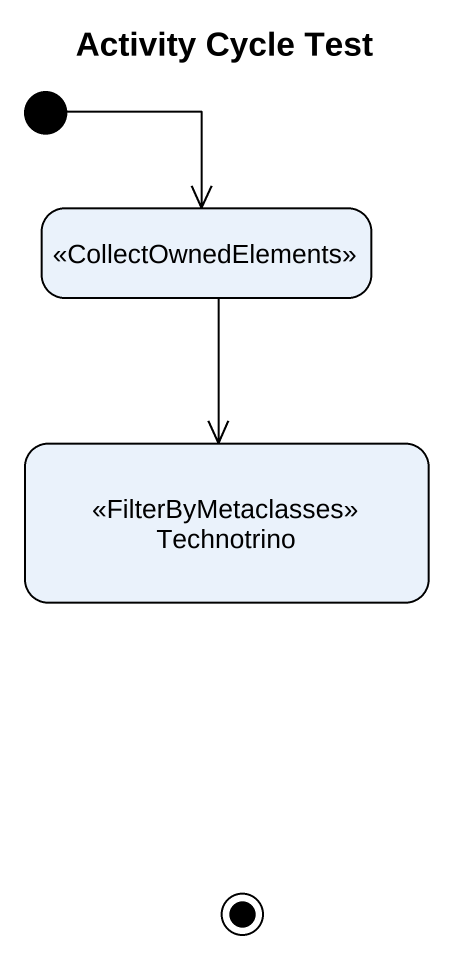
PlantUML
@startuml
title Activity Cycle Test
hide empty description
state " " as state1 <<CollectOwnedElements>>
state Technotrino <<FilterByMetaclasses>>
state final1 <<end>>
[*] --> state1
state1 --> Technotrino
@enduml
